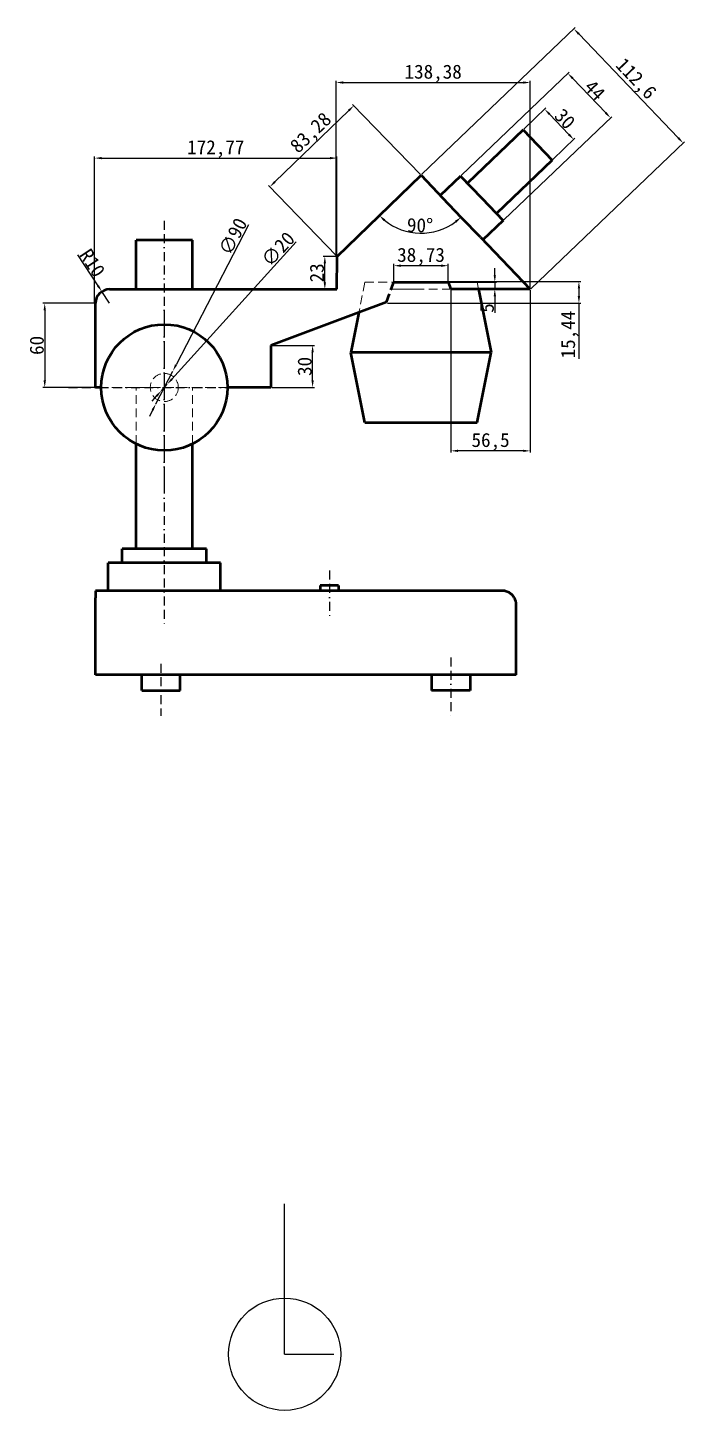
# Model space of a CAD drawing. Header units: millimetres. Extents: x -2549 to -1326, y 267 to 1384.
# Drawn here: x -1794 to -1326, y 398 to 1384 of the extents above; entities that cross this region are included whole.
import ezdxf

# ---------------------------------------------------------------- set-up
doc = ezdxf.new("R2010")
doc.units = ezdxf.units.MM
doc.linetypes.add('BORDER2', pattern=[22.225, 6.35, -3.175, 6.35, -3.175, 0, -3.175])
doc.linetypes.add('DASHED2', pattern=[9.525, 6.35, -3.175])
doc.styles.get("Standard").update_dxf_attribs({"font": ''})
doc.styles.get('Standard').set_extended_font_data('SimSun')
doc.dimstyles.new('ISO-25', dxfattribs={"dimtxt": 10, "dimasz": 5, "dimexe": 1.25, "dimexo": 0.625, "dimtad": 1, "dimtxsty": 'Standard', "dimcen": 2.5, "dimclrd": 1, "dimclre": 1, "dimclrt": 1, "dimadec": 0, "dimazin": 0, "dimtfac": 1, "dimtmove": 0, "dimatfit": 3, "dimfxl": 1, "dimtfillclr": 1, "dimarcsym": 0})

# ---------------------------------------------------------------- blocks, each defined once
blk = doc.blocks.new('*D31')
at = {"color": 1, "lineweight": -2}
for p, q in [((-1602.58, 1231.6), (-1691.14, 1133.72)), ((-1698.71, 1125.36), (-1694.49, 1130.02)), ((-1702.06, 1121.65), (-1705.42, 1117.94))]:
    blk.add_line(p, q, dxfattribs=at)
at = {"color": 1}
for points in [[(-1691.75, 1134.28), (-1690.52, 1133.16), (-1694.49, 1130.02)], [(-1702.68, 1122.21), (-1701.44, 1121.09), (-1698.71, 1125.36)]]:
    blk.add_solid(points, dxfattribs=at)
at = {"layer": 'Defpoints', "color": 0}
for p in [(-1698.71, 1125.36, 394.98), (-1694.49, 1130.02, 375.99)]:
    blk.add_point(p, dxfattribs=at)
at = {"color": 1, "insert": (-1615.47, 1226.32), "char_height": 10, "attachment_point": 5, "rotation": 47.86286}
blk.add_mtext('∅20', dxfattribs=at)
blk = doc.blocks.new('*D32')
at = {"color": 1, "lineweight": -2}
for p, q in [((-1636.53, 1243.73), (-1688.24, 1143.83)), ((-1702.66, 1115.98), (-1690.54, 1139.39)), ((-1704.96, 1111.54), (-1707.26, 1107.1))]:
    blk.add_line(p, q, dxfattribs=at)
at = {"color": 1}
for points in [[(-1688.98, 1144.22), (-1687.5, 1143.45), (-1690.54, 1139.39)], [(-1705.7, 1111.92), (-1704.22, 1111.16), (-1702.66, 1115.98)]]:
    blk.add_solid(points, dxfattribs=at)
at = {"layer": 'Defpoints', "color": 0}
for p in [(-1690.54, 1139.39, 342.46), (-1702.66, 1115.98, 428.51)]:
    blk.add_point(p, dxfattribs=at)
at = {"color": 1, "insert": (-1647.64, 1235.34), "char_height": 10, "attachment_point": 5, "rotation": 62.63117}
blk.add_mtext('∅90', dxfattribs=at)
blk = doc.blocks.new('*D36')
at = {"color": 1, "lineweight": -2}
for p, q in [((-1746.28, 1187.69), (-1783.14, 1187.69)), ((-1781.89, 1182.69), (-1781.89, 1132.69)), ((-1746.28, 1127.69), (-1783.14, 1127.69))]:
    blk.add_line(p, q, dxfattribs=at)
at = {"color": 1}
for points in [[(-1782.72, 1182.69), (-1781.05, 1182.69), (-1781.89, 1187.69)], [(-1782.72, 1132.69), (-1781.05, 1132.69), (-1781.89, 1127.69)]]:
    blk.add_solid(points, dxfattribs=at)
at = {"layer": 'Defpoints', "color": 0}
for p in [(-1745.66, 1187.69, 385.49), (-1781.89, 1127.69), (-1745.66, 1127.69, 385.49)]:
    blk.add_point(p, dxfattribs=at)
at = {"color": 1, "insert": (-1787.51, 1157.69), "char_height": 10, "attachment_point": 5, "rotation": 90}
blk.add_mtext('60', dxfattribs=at)
blk = doc.blocks.new('*D37')
at = {"color": 1, "lineweight": -2}
for p, q in [((-1758.5, 1222.37), (-1743.91, 1200.21)), ((-1735.66, 1187.69), (-1741.16, 1196.04))]:
    blk.add_line(p, q, dxfattribs=at)
at = {"color": 1}
blk.add_solid([(-1743.21, 1200.67), (-1744.6, 1199.75), (-1741.16, 1196.04)], dxfattribs=at)
at = {"layer": 'Defpoints', "color": 0}
for p in [(-1741.16, 1196.04, 385.49), (-1735.66, 1187.69, 385.49)]:
    blk.add_point(p, dxfattribs=at)
at = {"color": 1, "insert": (-1747.88, 1216.47), "char_height": 10, "attachment_point": 5, "rotation": 303.36671}
blk.add_mtext('R10', dxfattribs=at)
blk = doc.blocks.new('*D38')
at = {"color": 1, "lineweight": -2}
for p, q in [((-1620.03, 1157.69), (-1589.59, 1157.69)), ((-1590.84, 1132.69), (-1590.84, 1152.69)), ((-1620.03, 1127.69), (-1589.59, 1127.69))]:
    blk.add_line(p, q, dxfattribs=at)
at = {"color": 1}
for points in [[(-1591.67, 1152.69), (-1590.01, 1152.69), (-1590.84, 1157.69)], [(-1591.67, 1132.69), (-1590.01, 1132.69), (-1590.84, 1127.69)]]:
    blk.add_solid(points, dxfattribs=at)
at = {"layer": 'Defpoints', "color": 0}
for p in [(-1620.66, 1157.69, 385.49), (-1590.84, 1157.69), (-1620.66, 1127.69, 385.49)]:
    blk.add_point(p, dxfattribs=at)
at = {"color": 1, "insert": (-1596.47, 1142.69), "char_height": 10, "attachment_point": 5, "rotation": 90}
blk.add_mtext('30', dxfattribs=at)
blk = doc.blocks.new('*D39')
at = {"color": 1, "lineweight": -2}
for p, q in [((-1574.04, 1221.18), (-1583.37, 1221.18)), ((-1582.12, 1202.69), (-1582.12, 1216.18)), ((-1574.14, 1197.69), (-1583.37, 1197.69))]:
    blk.add_line(p, q, dxfattribs=at)
at = {"color": 1}
for points in [[(-1582.95, 1216.18), (-1581.29, 1216.18), (-1582.12, 1221.18)], [(-1582.95, 1202.69), (-1581.29, 1202.69), (-1582.12, 1197.69)]]:
    blk.add_solid(points, dxfattribs=at)
at = {"layer": 'Defpoints', "color": 0}
for p in [(-1582.12, 1221.18), (-1573.41, 1221.18, 385.49), (-1573.51, 1197.69, 385.49)]:
    blk.add_point(p, dxfattribs=at)
at = {"color": 1, "insert": (-1587.74, 1209.43), "char_height": 10, "attachment_point": 5, "rotation": 90}
blk.add_mtext('23', dxfattribs=at)
blk = doc.blocks.new('*D40')
at = {"color": 1, "lineweight": -2}
for p, q in [((-1617.73, 1274.27), (-1565.02, 1325.18)), ((-1513.94, 1279.48), (-1562.29, 1329.55)), ((-1573.85, 1221.63), (-1622.2, 1271.7))]:
    blk.add_line(p, q, dxfattribs=at)
at = {"color": 1}
for points in [[(-1565.6, 1325.78), (-1564.44, 1324.58), (-1561.43, 1328.65)], [(-1618.31, 1274.87), (-1617.15, 1273.67), (-1621.33, 1270.8)]]:
    blk.add_solid(points, dxfattribs=at)
at = {"layer": 'Defpoints', "color": 0}
for p in [(-1561.43, 1328.65), (-1513.51, 1279.03, 385.49), (-1573.41, 1221.18, 385.49)]:
    blk.add_point(p, dxfattribs=at)
at = {"color": 1, "insert": (-1591.47, 1308.63), "char_height": 10, "attachment_point": 5, "rotation": 44}
blk.add_mtext('83,28', dxfattribs=at)
blk = doc.blocks.new('*D41')
at = {"color": 1, "lineweight": -2}
for p, q in [((-1440.27, 1311.88), (-1424.44, 1327.03)), ((-1421.88, 1322.56), (-1408.06, 1308.11)), ((-1419.53, 1290.21), (-1403.7, 1305.36))]:
    blk.add_line(p, q, dxfattribs=at)
at = {"color": 1}
for points in [[(-1421.28, 1323.13), (-1422.49, 1321.98), (-1425.34, 1326.17)], [(-1407.45, 1308.68), (-1408.66, 1307.53), (-1404.6, 1304.5)]]:
    blk.add_solid(points, dxfattribs=at)
at = {"layer": 'Defpoints', "color": 0}
for p in [(-1440.72, 1311.45, 385.49), (-1404.6, 1304.5), (-1419.98, 1289.78, 385.49)]:
    blk.add_point(p, dxfattribs=at)
at = {"color": 1, "insert": (-1410.91, 1319.22), "char_height": 10, "attachment_point": 5, "rotation": 313.7435}
blk.add_mtext('30', dxfattribs=at)
blk = doc.blocks.new('*D42')
at = {"color": 1, "lineweight": -2}
for p, q in [((-1484.85, 1278.91), (-1407.88, 1352.57)), ((-1405.32, 1348.1), (-1381.81, 1323.53)), ((-1454.42, 1247.12), (-1377.45, 1320.79))]:
    blk.add_line(p, q, dxfattribs=at)
at = {"color": 1}
for points in [[(-1404.72, 1348.67), (-1405.92, 1347.52), (-1408.78, 1351.71)], [(-1381.21, 1324.11), (-1382.42, 1322.96), (-1378.36, 1319.92)]]:
    blk.add_solid(points, dxfattribs=at)
at = {"layer": 'Defpoints', "color": 0}
for p in [(-1378.36, 1319.92), (-1485.3, 1278.48, 385.49), (-1454.87, 1246.69, 385.49)]:
    blk.add_point(p, dxfattribs=at)
at = {"color": 1, "insert": (-1389.5, 1339.71), "char_height": 10, "attachment_point": 5, "rotation": 313.7435}
blk.add_mtext('44', dxfattribs=at)
blk = doc.blocks.new('*D43')
at = {"color": 1, "lineweight": -2}
for p, q in [((-1513.06, 1279.46), (-1403.56, 1384.26)), ((-1401, 1379.79), (-1330.06, 1305.67)), ((-1435.2, 1198.12), (-1325.7, 1302.92))]:
    blk.add_line(p, q, dxfattribs=at)
at = {"color": 1}
for points in [[(-1400.4, 1380.36), (-1401.61, 1379.21), (-1404.46, 1383.4)], [(-1329.46, 1306.24), (-1330.67, 1305.09), (-1326.61, 1302.05)]]:
    blk.add_solid(points, dxfattribs=at)
at = {"layer": 'Defpoints', "color": 0}
for p in [(-1326.61, 1302.05), (-1513.51, 1279.03, 385.49), (-1435.66, 1197.69, 385.49)]:
    blk.add_point(p, dxfattribs=at)
at = {"color": 1, "insert": (-1360.87, 1347.19), "char_height": 10, "attachment_point": 5, "rotation": 313.7435}
blk.add_mtext('112,6', dxfattribs=at)
blk = doc.blocks.new('*D44')
at = {"color": 1, "lineweight": -2}
for p, q in [((-1746.28, 1188.31), (-1746.28, 1292.49)), ((-1573.51, 1198.31), (-1573.51, 1292.49)), ((-1741.28, 1291.24), (-1578.51, 1291.24))]:
    blk.add_line(p, q, dxfattribs=at)
at = {"color": 1}
for points in [[(-1741.28, 1292.07), (-1741.28, 1290.41), (-1746.28, 1291.24)], [(-1578.51, 1292.07), (-1578.51, 1290.41), (-1573.51, 1291.24)]]:
    blk.add_solid(points, dxfattribs=at)
at = {"layer": 'Defpoints', "color": 0}
for p in [(-1573.51, 1291.24), (-1573.51, 1197.69, 385.49), (-1746.28, 1187.69)]:
    blk.add_point(p, dxfattribs=at)
at = {"color": 1, "insert": (-1659.9, 1297.7), "char_height": 10, "attachment_point": 5}
blk.add_mtext('172,77', dxfattribs=at)
blk = doc.blocks.new('*D45')
at = {"color": 1, "lineweight": -2}
for p, q in [((-1574.04, 1221.81), (-1574.04, 1346.39)), ((-1569.04, 1345.14), (-1440.66, 1345.14)), ((-1435.66, 1198.31), (-1435.66, 1346.39))]:
    blk.add_line(p, q, dxfattribs=at)
at = {"color": 1}
for points in [[(-1569.04, 1345.97), (-1569.04, 1344.3), (-1574.04, 1345.14)], [(-1440.66, 1345.97), (-1440.66, 1344.3), (-1435.66, 1345.14)]]:
    blk.add_solid(points, dxfattribs=at)
at = {"layer": 'Defpoints', "color": 0}
for p in [(-1435.66, 1345.14), (-1574.04, 1221.18), (-1435.66, 1197.69, 385.49)]:
    blk.add_point(p, dxfattribs=at)
at = {"color": 1, "insert": (-1504.85, 1351.6), "char_height": 10, "attachment_point": 5}
blk.add_mtext('138,38', dxfattribs=at)
blk = doc.blocks.new('*D48')
at = {"color": 1, "lineweight": -2}
blk.add_arc((-1513.51, 1279.03), 41.36, 230.93002, 306.81348, dxfattribs=at)
at = {"color": 1}
for points in [[(-1540.14, 1246.3), (-1539.02, 1247.53), (-1543.27, 1250.3)], [(-1489.26, 1246.55), (-1488.19, 1245.28), (-1484.91, 1249.15)]]:
    blk.add_solid(points, dxfattribs=at)
at = {"layer": 'Defpoints', "color": 0}
for p in [(-1513.51, 1279.03, 385.49), (-1497.91, 1262.73, 385.49), (-1484.53, 1248.76, 385.49), (-1524.97, 1239.29), (-1573.41, 1221.18, 385.49)]:
    blk.add_point(p, dxfattribs=at)
at = {"color": 1, "insert": (-1514.21, 1243.3), "char_height": 10, "attachment_point": 5, "rotation": 358.87175}
blk.add_mtext('90°', dxfattribs=at)
blk = doc.blocks.new('*D50')
at = {"color": 1, "lineweight": -2}
for p, q in [((-1492.16, 1197.06), (-1492.16, 1081.24)), ((-1435.66, 1197.06), (-1435.66, 1081.24)), ((-1440.66, 1082.49), (-1487.16, 1082.49))]:
    blk.add_line(p, q, dxfattribs=at)
at = {"color": 1}
for points in [[(-1487.16, 1083.33), (-1487.16, 1081.66), (-1492.16, 1082.49)], [(-1440.66, 1083.33), (-1440.66, 1081.66), (-1435.66, 1082.49)]]:
    blk.add_solid(points, dxfattribs=at)
at = {"layer": 'Defpoints', "color": 0}
for p in [(-1492.16, 1197.69, 385.49), (-1435.66, 1197.69, 385.49), (-1492.16, 1082.49)]:
    blk.add_point(p, dxfattribs=at)
at = {"color": 1, "insert": (-1463.91, 1088.96), "char_height": 10, "attachment_point": 5}
blk.add_mtext('56,5', dxfattribs=at)
blk = doc.blocks.new('*D51')
at = {"color": 1, "lineweight": -2}
for p, q in [((-1532.88, 1203.31), (-1532.88, 1215.77)), ((-1499.15, 1214.52), (-1527.88, 1214.52)), ((-1494.15, 1203.31), (-1494.15, 1215.77))]:
    blk.add_line(p, q, dxfattribs=at)
at = {"color": 1}
for points in [[(-1527.88, 1215.35), (-1527.88, 1213.69), (-1532.88, 1214.52)], [(-1499.15, 1215.35), (-1499.15, 1213.69), (-1494.15, 1214.52)]]:
    blk.add_solid(points, dxfattribs=at)
at = {"layer": 'Defpoints', "color": 0}
for p in [(-1532.88, 1214.52), (-1532.88, 1202.69, 385.49), (-1494.15, 1202.69, 385.49)]:
    blk.add_point(p, dxfattribs=at)
at = {"color": 1, "insert": (-1513.51, 1220.98), "char_height": 10, "attachment_point": 5}
blk.add_mtext('38,73', dxfattribs=at)
blk = doc.blocks.new('*D52')
at = {"color": 1, "lineweight": -2}
for p, q in [((-1460.89, 1207.69), (-1460.89, 1212.69)), ((-1493.52, 1202.69), (-1459.64, 1202.69)), ((-1491.53, 1197.69), (-1459.64, 1197.69)), ((-1460.89, 1202.69), (-1460.89, 1197.69)), ((-1460.89, 1192.69), (-1460.89, 1181.02))]:
    blk.add_line(p, q, dxfattribs=at)
at = {"color": 1}
for points in [[(-1461.72, 1207.69), (-1460.06, 1207.69), (-1460.89, 1202.69)], [(-1461.72, 1192.69), (-1460.06, 1192.69), (-1460.89, 1197.69)]]:
    blk.add_solid(points, dxfattribs=at)
at = {"layer": 'Defpoints', "color": 0}
for p in [(-1494.15, 1202.69, 385.49), (-1492.16, 1197.69, 385.49), (-1460.89, 1197.69)]:
    blk.add_point(p, dxfattribs=at)
at = {"color": 1, "insert": (-1466.52, 1184.35), "char_height": 10, "attachment_point": 5, "rotation": 90}
blk.add_mtext('5', dxfattribs=at)
blk = doc.blocks.new('*D53')
at = {"color": 1, "lineweight": -2}
for p, q in [((-1532.25, 1203.31), (-1399.65, 1203.31)), ((-1400.9, 1198.31), (-1400.9, 1192.87)), ((-1537.38, 1187.87), (-1399.65, 1187.87)), ((-1400.9, 1187.87), (-1400.9, 1147.99))]:
    blk.add_line(p, q, dxfattribs=at)
at = {"color": 1}
for points in [[(-1401.73, 1198.31), (-1400.07, 1198.31), (-1400.9, 1203.31)], [(-1401.73, 1192.87), (-1400.07, 1192.87), (-1400.9, 1187.87)]]:
    blk.add_solid(points, dxfattribs=at)
at = {"layer": 'Defpoints', "color": 0}
for p in [(-1532.88, 1203.31), (-1538, 1187.87), (-1400.9, 1187.87)]:
    blk.add_point(p, dxfattribs=at)
at = {"color": 1, "insert": (-1407.36, 1165.43), "char_height": 10, "attachment_point": 5, "rotation": 90}
blk.add_mtext('15,44', dxfattribs=at)

msp = doc.modelspace()

# ---------------------------------------------------------------- linework, layer by layer
at = {"color": 0, "linetype": 'Continuous', "lineweight": 50, "extrusion": (-2.06626e-48, 1, -1.83697e-16)}
for p, q in [((-1440.722, 1311.449, 385.488), (-1480.457, 1273.42, 385.488)), ((-1440.722, 1311.449, 385.488), (-1430.351, 1300.612, 385.488)), ((-1430.351, 1300.612, 385.488), (-1419.979, 1289.776, 385.488)), ((-1419.979, 1289.776, 385.488), (-1459.714, 1251.747, 385.488)), ((-1573.414, 1221.183, 385.488), (-1513.51, 1279.031, 385.488)), ((-1513.51, 1279.031, 385.488), (-1497.912, 1262.733, 385.488)), ((-1485.297, 1278.477, 385.488), (-1499.745, 1264.649, 385.488)), ((-1485.297, 1278.477, 385.488), (-1470.085, 1262.584, 385.488)), ((-1484.534, 1248.755, 385.488), (-1497.912, 1262.733, 385.488)), ((-1470.085, 1262.584, 385.488), (-1454.874, 1246.69, 385.488)), ((-1471.156, 1234.777, 385.488), (-1484.534, 1248.755, 385.488)), ((-1454.874, 1246.69, 385.488), (-1469.322, 1232.861, 385.488)), ((-1676.599, 1232.685, 385.488), (-1716.599, 1232.685, 385.488)), ((-1716.599, 1197.685, 385.488), (-1716.599, 1232.685, 385.488)), ((-1676.599, 1197.685, 385.488), (-1676.599, 1232.685, 385.488)), ((-1471.156, 1234.777, 385.488), (-1435.656, 1197.685, 385.488)), ((-1573.51, 1197.685, 385.488), (-1573.414, 1221.183, 385.488)), ((-1735.656, 1197.685, 385.488), (-1573.51, 1197.685, 385.488)), ((-1435.656, 1197.685, 385.488), (-1492.156, 1197.685, 385.488)), ((-1472.51, 1197.685, 385.488), (-1463.51, 1152.685, 385.488)), ((-1745.656, 1127.685, 385.488), (-1745.656, 1187.685, 385.488)), ((-1538.223, 1188.46, 385.488), (-1557.819, 1181.144, 385.488)), ((-1557.819, 1181.144, 385.488), (-1620.656, 1157.685, 385.488)), ((-1557.819, 1181.144, 385.488), (-1563.51, 1152.685, 385.488)), ((-1620.656, 1157.685, 385.488), (-1620.656, 1127.685, 385.488)), ((-1463.51, 1152.685, 385.488), (-1563.51, 1152.685, 385.488)), ((-1553.51, 1102.685, 385.488), (-1563.51, 1152.685, 385.488)), ((-1473.51, 1102.685, 385.488), (-1463.51, 1152.685, 385.488)), ((-1741.599, 1127.685, 385.488), (-1745.656, 1127.685, 385.488)), ((-1620.656, 1127.685, 385.488), (-1651.599, 1127.685, 385.488)), ((-1553.51, 1102.685, 385.488), (-1473.51, 1102.685, 385.488)), ((-1716.599, 1012.685, 385.488), (-1716.599, 1087.374, 385.488)), ((-1676.599, 1012.685, 385.488), (-1676.599, 1087.374, 385.488)), ((-1666.599, 1012.685, 385.488), (-1726.599, 1012.685, 385.488)), ((-1726.599, 1002.685, 385.488), (-1726.599, 1012.685, 385.488)), ((-1666.599, 1002.685, 385.488), (-1666.599, 1012.685, 385.488)), ((-1656.599, 1002.685, 385.488), (-1736.599, 1002.685, 385.488)), ((-1736.599, 982.685, 385.488), (-1736.599, 1002.685, 385.488)), ((-1656.599, 982.685, 385.488), (-1656.599, 1002.685, 385.488)), ((-1572.378, 986.594, 385.488), (-1585.412, 986.594, 385.488)), ((-1585.412, 986.594, 385.488), (-1585.412, 982.685, 385.488)), ((-1572.378, 986.594, 385.488), (-1572.378, 982.685, 385.488)), ((-1455.656, 982.685, 385.488), (-1745.656, 982.685, 385.488)), ((-1745.656, 982.685, 385.488), (-1745.656, 977.685, 385.488)), ((-1745.656, 922.685, 385.488), (-1745.656, 977.685, 385.488)), ((-1453.51, 982.685, 385.488), (-1455.656, 982.685, 385.488)), ((-1453.51, 982.452, 385.488), (-1453.51, 982.685, 385.488)), ((-1445.656, 922.685, 385.488), (-1445.656, 972.685, 385.488)), ((-1445.656, 922.685, 385.488), (-1745.656, 922.685, 385.488)), ((-1712.755, 911.699, 385.488), (-1712.755, 922.685, 385.488)), ((-1685.245, 911.699, 385.488), (-1685.245, 922.685, 385.488)), ((-1506.067, 922.685, 385.488), (-1506.067, 911.699, 385.488)), ((-1478.558, 922.685, 385.488), (-1478.558, 911.699, 385.488)), ((-1712.755, 911.699, 385.488), (-1685.245, 911.699, 385.488)), ((-1478.558, 911.699, 385.488), (-1506.067, 911.699, 385.488))]:
    msp.add_line(p, q, dxfattribs=at)
at = {"linetype": 'BORDER2'}
for p, q in [((-1696.599, 1246.471, 385.488), (-1696.599, 958.023, 385.488)), ((-1532.875, 1202.685, 385.488), (-1494.145, 1202.685, 385.488)), ((-1696.599, 1182.817, 385.488), (-1696.599, 1054.655, 385.488)), ((-1764.972, 1127.685, 385.488), (-1636.128, 1127.685, 385.488)), ((-1578.895, 997.086, 385.488), (-1578.895, 964.801, 385.488)), ((-1699, 930.539, 385.488), (-1699, 893.642, 385.488)), ((-1492.313, 935.152, 385.488), (-1492.313, 891.665, 385.488))]:
    msp.add_line(p, q, dxfattribs=at)
at = {"color": 0, "linetype": 'DASHED2', "lineweight": 0, "extrusion": (-2.06626e-48, 1, -1.83697e-16)}
for p, q in [((-1553.51, 1202.685, 385.488), (-1557.819, 1181.144, 385.488)), ((-1553.51, 1202.685, 385.488), (-1532.875, 1202.685, 385.488)), ((-1492.156, 1197.685, 385.488), (-1534.865, 1197.685, 385.488)), ((-1494.145, 1202.685, 385.488), (-1473.51, 1202.685, 385.488)), ((-1473.51, 1202.685, 385.488), (-1472.51, 1197.685, 385.488)), ((-1651.599, 1127.685, 385.488), (-1741.599, 1127.685, 385.488)), ((-1716.599, 1087.374, 385.488), (-1716.599, 1127.685, 385.488)), ((-1676.599, 1087.374, 385.488), (-1676.599, 1127.685, 385.488))]:
    msp.add_line(p, q, dxfattribs=at)
at = {"linetype": 'BORDER2', "lineweight": 50}
msp.add_line((-1538.223, 1188.46, 385.488), (-1534.865, 1197.685, 385.488), dxfattribs=at)
at = {"lineweight": 50}
for p, q in [((-1534.865, 1197.685, 385.488), (-1532.875, 1202.685, 385.488)), ((-1494.145, 1202.685, 385.488), (-1492.156, 1197.685, 385.488))]:
    msp.add_line(p, q, dxfattribs=at)
at = {"color": 0, "linetype": 'Continuous', "lineweight": 0, "extrusion": (-2.06626e-48, 1, -1.83697e-16)}
for p, q in [((-1534.865, 1197.685, 385.488), (-1513.51, 1197.685, 385.488)), ((-1463.51, 1152.685, 385.488), (-1563.51, 1152.685, 385.488))]:
    msp.add_line(p, q, dxfattribs=at)
at = {"color": 0, "lineweight": 50, "extrusion": (-2.06626e-48, 1, -1.83697e-16)}
msp.add_line((-1532.875, 1202.685, 385.488), (-1494.145, 1202.685, 385.488), dxfattribs=at)
at = {"extrusion": (1, 0, 0)}
for p in [(-1610.766, 545.442, 205), (-1610.766, 438.296, 275)]:
    msp.add_line(p, (-1610.766, 545.442, 235), dxfattribs=at)
at = {"color": 5, "extrusion": (0, -0.722442, 0.691431)}
msp.add_line((-1610.766, 438.296, 356.346), (-1575.766, 438.296, 356.346), dxfattribs=at)
at = {"color": 0, "linetype": 'Continuous', "lineweight": 50}
msp.add_circle((-1696.599, 1127.685, 385.488), 45, dxfattribs=at)
at = {"color": 0, "linetype": 'DASHED2', "lineweight": 0}
msp.add_circle((-1696.599, 1127.685, 385.488), 10, dxfattribs=at)
at = {"color": 3}
msp.add_circle((-1610.766, 438.296, 275), 40, dxfattribs=at)
at = {"color": 0, "linetype": 'Continuous', "lineweight": 50}
for centre, start, end in [((-1735.656, 1187.685, 385.488), 90, 180), ((-1455.656, 972.685, 385.488), 0, 30)]:
    msp.add_arc(centre, 10, start, end, dxfattribs=at)
msp.add_open_spline([(-1446.996, 977.685, 385.488), (-1447.185, 978.013, 385.488), (-1447.399, 978.339, 385.488), (-1447.867, 978.968, 385.488), (-1448.121, 979.271, 385.488), (-1448.656, 979.837, 385.488), (-1448.937, 980.101, 385.488), (-1449.506, 980.579, 385.488), (-1449.795, 980.795, 385.488), (-1450.49, 981.262, 385.488), (-1450.931, 981.513, 385.488), (-1451.847, 981.945, 385.488), (-1452.323, 982.127, 385.488), (-1453.285, 982.413, 385.488), (-1453.771, 982.518, 385.488), (-1454.731, 982.654, 385.488), (-1455.204, 982.685, 385.488), (-1455.656, 982.685, 385.488)], degree=3, knots=[26.7222722, 26.7222722, 26.7222722, 26.7222722, 27.855789, 27.855789, 28.9893059, 28.9893059, 30.1228227, 30.1228227, 31.2563395, 31.2563395, 32.9195599, 32.9195599, 34.5827803, 34.5827803, 36.2460006, 36.2460006, 37.909221, 37.909221, 37.909221, 37.909221], dxfattribs=at)

# ---------------------------------------------------------------- dimensions: what is measured, and where the dimension line sits
for p1, p2, distance, picture, middle in [((-1513.51, 1279.031, 385.488), (-1435.656, 1197.685, 385.488), 150.945, '*D43', (-1360.865, 1347.195)), ((-1485.297, 1278.477, 385.488), (-1454.874, 1246.69, 385.488), 105.914, '*D42', (-1389.505, 1339.705)), ((-1440.722, 1311.449, 385.488), (-1419.979, 1289.776, 385.488), 21.29, '*D41', (-1410.906, 1319.222))]:
    dim = msp.add_aligned_dim(p1=p1, p2=p2, distance=distance, dimstyle='ISO-25')
    dim.commit()
    dim.dimension.update_dxf_attribs({"geometry": picture, "text_midpoint": middle})
for base, p1, p2, picture, middle in [((-1435.656, 1345.136), (-1574.039, 1221.183), (-1435.656, 1197.685, 385.488), '*D45', (-1504.848, 1351.599)), ((-1573.51, 1291.241), (-1746.281, 1187.685), (-1573.51, 1197.685, 385.488), '*D44', (-1659.896, 1297.704)), ((-1532.875, 1214.519), (-1494.145, 1202.685, 385.488), (-1532.875, 1202.685, 385.488), '*D51', (-1513.51, 1220.982)), ((-1492.156, 1082.493), (-1435.656, 1197.685, 385.488), (-1492.156, 1197.685, 385.488), '*D50', (-1463.906, 1088.956))]:
    dim = msp.add_linear_dim(base=base, p1=p1, p2=p2, dimstyle='ISO-25')
    dim.commit()
    dim.dimension.update_dxf_attribs({"geometry": picture, "text_midpoint": middle})
dim = msp.add_linear_dim(base=(-1561.426, 1328.649), p1=(-1573.414, 1221.183, 385.488), p2=(-1513.51, 1279.031, 385.488), angle=44, dimstyle='ISO-25')
dim.commit()
dim.dimension.update_dxf_attribs({"geometry": '*D40', "text_midpoint": (-1586.975, 1303.976), "dimtype": 161})
dim = msp.add_angular_dim_2l(base=(-1524.971, 1239.287), line1=((-1484.534, 1248.755, 385.488), (-1497.912, 1262.733, 385.488)), line2=((-1573.414, 1221.183, 385.488), (-1513.51, 1279.031, 385.488)), dimstyle='ISO-25')
dim.commit()
dim.dimension.update_dxf_attribs({"geometry": '*D48', "text_midpoint": (-1514.214, 1243.299)})
for p1, p2, picture, middle in [((-1702.659, 1115.979, 428.514), (-1690.539, 1139.392, 342.462), '*D32', (-1642.303, 1232.572)), ((-1698.707, 1125.356, 394.982), (-1694.491, 1130.015, 375.994), '*D31', (-1611.01, 1222.285))]:
    dim = msp.add_diameter_dim_2p(p1=p1, p2=p2, dimstyle='ISO-25')
    dim.commit()
    dim.dimension.update_dxf_attribs({"geometry": picture, "text_midpoint": middle, "dimtype": 163})
dim = msp.add_radius_dim(center=(-1735.656, 1187.685, 385.488), mpoint=(-1741.156, 1196.037, 385.488), dimstyle='ISO-25')
dim.commit()
dim.dimension.update_dxf_attribs({"geometry": '*D37', "text_midpoint": (-1747.879, 1216.473)})
dim = msp.add_linear_dim(base=(-1582.119, 1221.183), p1=(-1573.51, 1197.685, 385.488), p2=(-1573.414, 1221.183, 385.488), angle=90, text='23', dimstyle='ISO-25')
dim.commit()
dim.dimension.update_dxf_attribs({"geometry": '*D39', "text_midpoint": (-1582.119, 1209.434), "dimtype": 160})
for base, p1, p2, picture, middle in [((-1400.9006, 1187.8747), (-1532.8753, 1203.3104), (-1538.0028, 1187.8747), '*D53', (-1407.3635, 1165.4341)), ((-1460.891, 1197.685), (-1494.145, 1202.685, 385.488), (-1492.156, 1197.685, 385.488), '*D52', (-1466.516, 1184.351)), ((-1781.887, 1127.685), (-1745.656, 1187.685, 385.488), (-1745.656, 1127.685, 385.488), '*D36', (-1787.512, 1157.685)), ((-1590.84, 1157.685), (-1620.656, 1127.685, 385.488), (-1620.656, 1157.685, 385.488), '*D38', (-1596.465, 1142.685))]:
    dim = msp.add_linear_dim(base=base, p1=p1, p2=p2, angle=90, dimstyle='ISO-25')
    dim.commit()
    dim.dimension.update_dxf_attribs({"geometry": picture, "text_midpoint": middle})

doc.saveas('drawing.dxf')
